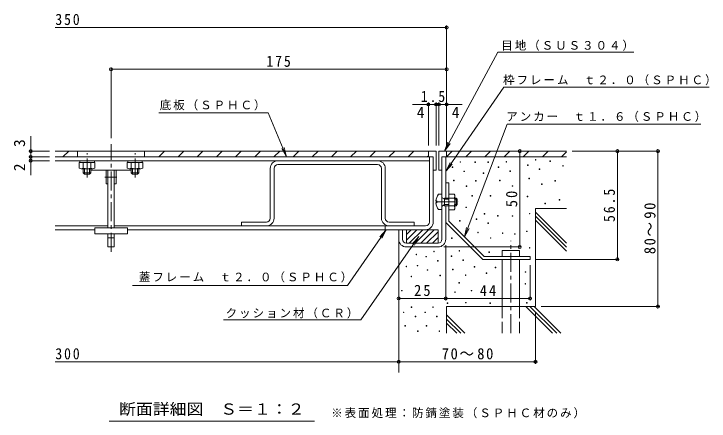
# Model space of a CAD drawing. Units: millimetres at full size; details may follow other scales. Extents: x -332 to 356, y -272 to 235.
# Drawn here: x -7 to 355.6, y 22.7 to 235.2 of the extents above; entities that cross this region are included whole.
import ezdxf
from ezdxf.enums import TextEntityAlignment as Align

# ---------------------------------------------------------------- set-up
doc = ezdxf.new("R2010")
doc.units = ezdxf.units.MM
doc.header["$LTSCALE"] = 2
doc.header["$PDMODE"] = 32
doc.header["$PDSIZE"] = 1.6
doc.linetypes.add('CHAIN1', pattern=[8, 5, -1, 1, -1])
doc.linetypes.add('DASHED3', pattern=[4, 3, -1])
for name, color, linetype, lineweight in [('D-0_通り芯', 7, 'Continuous', 9), ('D-1_ピット', 2, 'Continuous', 9), ('D-2_蓋', 3, 'Continuous', 9), ('D-3_受枠', 4, 'Continuous', 9), ('D-4_寸法', 7, 'Continuous', 9), ('D-5_仕様文', 7, 'Continuous', 9), ('D-6_躯体', 6, 'Continuous', 5), ('D-A', 2, 'Continuous', 9)]:
    doc.layers.add(name, color=color, linetype=linetype, lineweight=lineweight)
doc.styles.add('ＭＳ ゴシック', font='')
doc.styles.get('ＭＳ ゴシック').set_extended_font_data('MS Gothic')

msp = doc.modelspace()

# ---------------------------------------------------------------- linework, layer by layer
at = {"layer": 'D-0_通り芯', "color": 3, "linetype": 'CHAIN1'}
for p, q in [((43.708, 110.971), (43.708, 167.254)), ((31.208, 149.743), (31.208, 162.456)), ((56.208, 149.743), (56.208, 162.456)), ((40.432, 150.045), (46.746, 150.045))]:
    msp.add_line(p, q, dxfattribs=at)
at = {"layer": 'D-0_通り芯', "color": 3}
for p, q in [((209.208, 163.545), (14.636, 163.545)), ((18.632, 160.545), (21.632, 163.545)), ((26.208, 160.545), (26.208, 163.545)), ((61.208, 160.545), (61.208, 163.545)), ((68.632, 160.545), (71.632, 163.545)), ((78.632, 160.545), (81.632, 163.545)), ((88.632, 160.545), (91.632, 163.545)), ((98.632, 160.545), (101.632, 163.545)), ((108.632, 160.545), (111.632, 163.545)), ((118.632, 160.545), (121.632, 163.545)), ((128.632, 160.545), (131.632, 163.545)), ((138.632, 160.545), (141.632, 163.545)), ((148.632, 160.545), (151.632, 163.545)), ((158.632, 160.545), (161.632, 163.545)), ((168.632, 160.545), (171.632, 163.545)), ((178.632, 160.545), (181.632, 163.545)), ((188.632, 160.545), (191.632, 163.545)), ((198.632, 160.545), (201.632, 163.545)), ((209.208, 163.545), (209.208, 160.545)), ((213.208, 163.545), (209.208, 163.545)), ((213.208, 163.545), (213.208, 153.545)), ((209.208, 160.545), (14.636, 160.545)), ((208.632, 160.545), (209.208, 161.121)), ((211.708, 160.545), (209.208, 160.545)), ((209.708, 160.545), (209.708, 126.545)), ((211.708, 160.545), (211.708, 126.545)), ((209.708, 158.545), (14.636, 158.545)), ((27.408, 157.545), (27.408, 158.545)), ((35.008, 157.545), (35.008, 158.545)), ((60.208, 157.545), (52.208, 157.545)), ((52.408, 157.545), (52.408, 158.545)), ((60.008, 157.545), (60.008, 158.545)), ((29.208, 152.245), (29.208, 154.345)), ((29.908, 151.545), (29.908, 154.345)), ((32.508, 151.545), (32.508, 154.345)), ((33.208, 152.245), (33.208, 154.345)), ((54.208, 153.545), (33.208, 153.545)), ((41.108, 146.545), (41.108, 153.545)), ((42.108, 123.545), (42.108, 153.545)), ((45.308, 123.545), (45.308, 153.545)), ((46.308, 146.545), (46.308, 153.545)), ((54.208, 152.245), (54.208, 154.345)), ((54.908, 151.545), (54.908, 154.345)), ((57.508, 151.545), (57.508, 154.345)), ((58.208, 152.245), (58.208, 154.345)), ((213.208, 153.545), (211.708, 153.545)), ((33.208, 152.245), (29.208, 152.245)), ((29.208, 152.245), (29.908, 151.545)), ((32.508, 151.545), (29.908, 151.545)), ((33.208, 152.245), (32.508, 151.545)), ((58.208, 152.245), (54.208, 152.245)), ((54.208, 152.245), (54.908, 151.545)), ((57.508, 151.545), (54.908, 151.545)), ((58.208, 152.245), (57.508, 151.545)), ((41.108, 146.545), (42.108, 146.545)), ((45.308, 146.545), (46.308, 146.545)), ((42.108, 124.545), (14.636, 124.545)), ((35.208, 120.345), (35.208, 123.545)), ((35.208, 123.545), (52.208, 123.545)), ((186.708, 124.545), (45.308, 124.545)), ((52.208, 120.345), (52.208, 123.545)), ((186.708, 124.545), (186.708, 122.545)), ((207.708, 124.545), (186.708, 124.545)), ((35.208, 122.545), (14.636, 122.545)), ((35.208, 120.345), (52.208, 120.345)), ((42.108, 113.545), (42.108, 120.345)), ((45.308, 113.545), (45.308, 120.345)), ((186.708, 122.545), (52.208, 122.545)), ((207.708, 122.545), (186.708, 122.545)), ((42.108, 118.345), (45.308, 118.345)), ((42.108, 113.545), (45.308, 113.545))]:
    msp.add_line(p, q, dxfattribs=at)
at = {"layer": 'D-0_通り芯'}
for points in [[(225.677, 157.755), (225.677, 158.055), (225.977, 158.055), (225.977, 157.755)], [(233.409, 157.695), (233.409, 157.995), (233.709, 157.995), (233.709, 157.695)], [(240.173, 157.695), (240.173, 157.995), (240.473, 157.995), (240.473, 157.695)], [(249.662, 157.842), (249.662, 158.142), (249.962, 158.142), (249.962, 157.842)], [(260.868, 156.082), (260.868, 156.382), (261.168, 156.382), (261.168, 156.082)], [(264.984, 158.825), (264.984, 159.125), (265.284, 159.125), (265.284, 158.825)], [(272.475, 158.178), (272.475, 158.478), (272.775, 158.478), (272.775, 158.178)], [(279.239, 155.693), (279.239, 155.993), (279.539, 155.993), (279.539, 155.693)], [(221.561, 155.012), (221.561, 155.312), (221.861, 155.312), (221.861, 155.012)], [(227.704, 152.873), (227.704, 153.173), (228.004, 153.173), (228.004, 152.873)], [(245.546, 155.098), (245.546, 155.399), (245.846, 155.399), (245.846, 155.098)], [(251.689, 152.959), (251.689, 153.259), (251.988, 153.259), (251.988, 152.959)], [(267.011, 153.942), (267.011, 154.242), (267.311, 154.242), (267.311, 153.942)], [(237.826, 151.897), (237.826, 152.197), (238.126, 152.197), (238.126, 151.897)], [(261.628, 149.111), (261.628, 149.411), (261.927, 149.411), (261.927, 149.111)], [(222.32, 148.041), (222.32, 148.341), (222.62, 148.341), (222.62, 148.041)], [(228.946, 145.142), (228.946, 145.442), (229.246, 145.442), (229.246, 145.142)], [(233.823, 147.894), (233.823, 148.194), (234.123, 148.194), (234.123, 147.894)], [(246.305, 148.127), (246.305, 148.427), (246.605, 148.427), (246.605, 148.127)], [(252.931, 145.229), (252.931, 145.529), (253.231, 145.529), (253.231, 145.229)], [(268.254, 146.212), (268.254, 146.512), (268.553, 146.512), (268.553, 146.212)], [(275.098, 147.963), (275.098, 148.263), (275.398, 148.263), (275.398, 147.963)], [(231.891, 140.025), (231.891, 140.325), (232.191, 140.325), (232.191, 140.025)], [(241.416, 140.025), (241.416, 140.325), (241.715, 140.325), (241.715, 140.025)], [(260.741, 139.68), (260.741, 139.98), (261.041, 139.98), (261.041, 139.68)], [(277.444, 138.024), (277.444, 138.324), (277.744, 138.324), (277.744, 138.024)], [(228.716, 134.09), (228.716, 134.39), (229.016, 134.39), (229.016, 134.09)], [(269.99, 136.091), (269.99, 136.391), (270.29, 136.391), (270.29, 136.091)], [(238.239, 130.699), (238.239, 130.999), (238.539, 130.999), (238.539, 130.699)], [(261.846, 130.777), (261.846, 131.077), (262.146, 131.077), (262.146, 130.777)], [(225.403, 127.049), (225.403, 127.35), (225.703, 127.35), (225.703, 127.049)], [(234.123, 127.956), (234.123, 128.256), (234.423, 128.256), (234.423, 127.956)], [(245.281, 129.672), (245.281, 129.972), (245.581, 129.972), (245.581, 129.672)], [(252.873, 129.534), (252.873, 129.834), (253.173, 129.834), (253.173, 129.534)], [(240.266, 125.816), (240.266, 126.116), (240.566, 126.116), (240.566, 125.816)], [(234.882, 120.985), (234.882, 121.285), (235.182, 121.285), (235.182, 120.985)], [(247.765, 120.562), (247.765, 120.862), (248.065, 120.862), (248.065, 120.562)], [(254.115, 120.147), (254.115, 120.447), (254.415, 120.447), (254.415, 120.147)], [(260.327, 121.528), (260.327, 121.828), (260.627, 121.828), (260.627, 121.528)], [(221.261, 117.939), (221.261, 118.239), (221.561, 118.239), (221.561, 117.939)], [(241.508, 118.086), (241.508, 118.386), (241.808, 118.386), (241.808, 118.086)], [(261.846, 112.969), (261.846, 113.269), (262.146, 113.269), (262.146, 112.969)], [(202.764, 109.518), (202.764, 109.818), (203.064, 109.818), (203.064, 109.518)], [(211.942, 111.063), (211.942, 111.363), (212.242, 111.363), (212.242, 111.063)], [(221.078, 108.596), (221.078, 108.896), (221.378, 108.896), (221.378, 108.596)], [(225.194, 111.339), (225.194, 111.639), (225.494, 111.639), (225.494, 111.339)], [(240.725, 110.623), (240.725, 110.923), (241.025, 110.923), (241.025, 110.623)], [(207.826, 108.32), (207.826, 108.62), (208.126, 108.62), (208.126, 108.32)], [(213.969, 106.18), (213.969, 106.48), (214.269, 106.48), (214.269, 106.18)], [(227.221, 106.456), (227.221, 106.756), (227.521, 106.756), (227.521, 106.456)], [(197.518, 103.168), (197.518, 103.468), (197.818, 103.468), (197.818, 103.168)], [(203.316, 103.617), (203.316, 103.917), (203.616, 103.917), (203.616, 103.617)], [(208.585, 101.349), (208.585, 101.649), (208.885, 101.649), (208.885, 101.349)], [(221.837, 101.625), (221.837, 101.925), (222.137, 101.925), (222.137, 101.625)], [(233.133, 103.03), (233.133, 103.33), (233.433, 103.33), (233.433, 103.03)], [(244.038, 102.616), (244.038, 102.916), (244.338, 102.916), (244.338, 102.616)], [(200.141, 97.923), (200.141, 98.223), (200.441, 98.223), (200.441, 97.923)], [(215.211, 98.45), (215.211, 98.75), (215.511, 98.75), (215.511, 98.45)], [(228.463, 98.726), (228.463, 99.026), (228.763, 99.026), (228.763, 98.726)], [(239.345, 99.717), (239.345, 100.017), (239.645, 100.017), (239.645, 99.717)], [(259.706, 100.338), (259.706, 100.639), (260.006, 100.639), (260.006, 100.338)], [(225.127, 94.61), (225.127, 94.91), (225.427, 94.91), (225.427, 94.61)], [(259.568, 94.127), (259.568, 94.427), (259.868, 94.427), (259.868, 94.127)], [(195.172, 90.607), (195.172, 90.907), (195.472, 90.907), (195.472, 90.607)], [(231.477, 90.607), (231.477, 90.907), (231.776, 90.907), (231.776, 90.607)], [(222.918, 89.778), (222.918, 90.078), (223.218, 90.078), (223.218, 89.778)], [(218.984, 84.05), (218.984, 84.35), (219.284, 84.35), (219.284, 84.05)], [(228.509, 84.326), (228.509, 84.626), (228.809, 84.626), (228.809, 84.326)], [(241.208, 84.05), (241.208, 84.35), (241.508, 84.35), (241.508, 84.05)], [(260.396, 84.188), (260.396, 84.488), (260.696, 84.488), (260.696, 84.188)], [(200.277, 82.005), (200.277, 82.305), (200.577, 82.305), (200.577, 82.005)], [(211.459, 82.005), (211.459, 82.305), (211.759, 82.305), (211.759, 82.005)], [(196.161, 79.262), (196.161, 79.562), (196.461, 79.562), (196.461, 79.262)], [(202.304, 77.122), (202.304, 77.422), (202.604, 77.422), (202.604, 77.122)], [(207.343, 79.262), (207.343, 79.562), (207.643, 79.562), (207.643, 79.262)], [(213.486, 77.122), (213.486, 77.422), (213.785, 77.422), (213.785, 77.122)], [(196.921, 72.291), (196.921, 72.591), (197.221, 72.591), (197.221, 72.291)], [(208.102, 72.291), (208.102, 72.591), (208.402, 72.591), (208.402, 72.291)], [(203.547, 69.392), (203.547, 69.692), (203.847, 69.692), (203.847, 69.392)], [(214.728, 69.392), (214.728, 69.692), (215.028, 69.692), (215.028, 69.392)]]:
    msp.add_lwpolyline(points, close=True, dxfattribs=at)
at = {"layer": 'D-0_通り芯', "color": 3}
for radius in [4, 2]:
    msp.add_arc((207.708, 126.545), radius, 270, 0, dxfattribs=at)
at = {"layer": 'D-1_ピット'}
for p, q in [((214.708, 163.545), (214.708, 153.545)), ((214.708, 163.545), (218.708, 163.545)), ((218.708, 163.545), (218.708, 160.545)), ((216.208, 160.545), (218.708, 160.545)), ((216.208, 160.545), (216.208, 117.545)), ((218.208, 160.545), (218.208, 139.045)), ((214.708, 153.545), (216.208, 153.545)), ((218.208, 147.045), (219.808, 147.045)), ((219.808, 147.045), (219.808, 127.045)), ((214.485, 141.045), (216.208, 141.045)), ((217.608, 138.445), (216.305, 139.224)), ((217.608, 139.045), (217.097, 138.75)), ((217.608, 139.045), (219.808, 139.045)), ((217.608, 138.445), (219.808, 138.445)), ((222.633, 141.095), (219.808, 141.095)), ((222.633, 139.075), (219.808, 139.075)), ((223.008, 140.085), (223.008, 134.006)), ((223.008, 139.045), (223.608, 139.045)), ((223.008, 138.445), (224.208, 138.445)), ((223.608, 135.045), (223.608, 139.045)), ((224.208, 138.445), (223.608, 139.045)), ((213.127, 137.545), (213.528, 137.545)), ((213.127, 136.545), (213.528, 136.545)), ((213.528, 136.545), (213.528, 137.545)), ((217.608, 135.645), (216.305, 134.867)), ((217.608, 135.645), (219.808, 135.645)), ((217.608, 135.045), (219.808, 135.045)), ((218.208, 135.045), (218.208, 117.545)), ((222.633, 135.016), (219.808, 135.016)), ((223.008, 135.645), (224.208, 135.645)), ((223.008, 135.045), (223.608, 135.045)), ((216.208, 133.045), (214.485, 133.045)), ((222.633, 132.995), (219.808, 132.995)), ((219.808, 127.045), (238.208, 108.645)), ((218.208, 126.383), (237.545, 107.045)), ((193.708, 117.545), (193.708, 122.545)), ((193.708, 122.545), (195.708, 122.545)), ((195.708, 117.545), (195.708, 122.545)), ((197.708, 115.545), (214.208, 115.545)), ((197.708, 113.545), (214.208, 113.545)), ((237.545, 107.045), (262.208, 107.045)), ((238.208, 108.645), (262.208, 108.645)), ((262.208, 108.645), (262.208, 107.045))]:
    msp.add_line(p, q, dxfattribs=at)
at = {"layer": 'D-1_ピット', "linetype": 'CHAIN1'}
msp.add_line((213.041, 137.045), (225.123, 137.045), dxfattribs=at)
at = {"layer": 'D-1_ピット'}
for points in [[(217.608, 139.045), (217.608, 135.045), (217.097, 135.34)], [(224.208, 138.445), (224.208, 135.645), (223.608, 135.045)]]:
    msp.add_lwpolyline(points, dxfattribs=at)
for centre, radius, start, end in [((219.608, 137.045), 6.5, 142.02013, 175.58826), ((216.408, 139.395), 0.2, 180, 239.14018), ((221.46, 140.085), 1.548, 319.24529, 40.75453), ((217.334, 137.045), 5.674, 339.04448, 20.95552), ((219.608, 137.045), 6.5, 184.41174, 217.97987), ((216.408, 134.695), 0.2, 120.8598, 180), ((221.46, 134.006), 1.548, 319.24486, 40.75514), ((197.708, 117.545), 4, 180, 270), ((197.708, 117.545), 2, 180, 270), ((214.208, 117.545), 2, 270, 0), ((214.208, 117.545), 4, 270, 0)]:
    msp.add_arc(centre, radius, start, end, dxfattribs=at)
at = {"layer": 'D-2_蓋'}
for p, q in [((130.708, 156.545), (182.708, 156.545)), ((126.708, 128.545), (126.708, 154.545)), ((128.708, 128.545), (128.708, 154.545)), ((184.708, 128.545), (184.708, 154.545)), ((186.708, 128.545), (186.708, 154.545)), ((111.708, 126.545), (111.708, 124.545)), ((124.708, 126.545), (111.708, 126.545)), ((124.708, 124.545), (111.708, 124.545)), ((188.708, 126.545), (201.708, 126.545)), ((188.708, 124.545), (201.708, 124.545)), ((201.708, 126.545), (201.708, 124.545))]:
    msp.add_line(p, q, dxfattribs=at)
for centre, radius, start, end in [((130.708, 154.545), 4, 90, 180), ((130.708, 154.545), 2, 90, 180), ((182.708, 154.545), 4, 0, 90), ((182.708, 154.545), 2, 0, 90), ((124.708, 128.545), 2, 270, 0), ((124.708, 128.545), 4, 270, 0), ((188.708, 128.545), 4, 180, 270), ((188.708, 128.545), 2, 180, 270)]:
    msp.add_arc(centre, radius, start, end, dxfattribs=at)
at = {"layer": 'D-3_受枠'}
for p, q in [((197.708, 117.009), (203.244, 122.545)), ((197.708, 120.009), (200.244, 122.545)), ((199.244, 115.545), (206.244, 122.545)), ((202.244, 115.545), (209.244, 122.545)), ((205.244, 115.545), (212.244, 122.545)), ((208.244, 115.545), (214.208, 121.509)), ((214.208, 115.545), (214.208, 122.545)), ((211.244, 115.545), (214.208, 118.509))]:
    msp.add_line(p, q, dxfattribs=at)
msp.add_lwpolyline([(197.708, 115.545), (197.708, 122.545), (214.208, 122.545)], dxfattribs=at)
at = {"layer": 'D-4_寸法'}
for p, q in [((218.708, 166.545), (218.708, 229.088)), ((14.636, 228.088), (218.708, 228.088)), ((245.356, 215.154), (217.594, 163.545)), ((43.708, 170.254), (43.708, 207.274)), ((218.708, 206.274), (43.708, 206.274)), ((209.208, 166.545), (209.208, 188.914)), ((213.208, 166.545), (213.208, 188.914)), ((214.708, 166.545), (214.708, 188.914)), ((213.208, 187.914), (200.951, 187.914)), ((214.708, 187.914), (213.208, 187.914)), ((226.81, 187.914), (214.708, 187.914)), ((218.708, 184.914), (218.708, 186.914)), ((1.802, 160.545), (1.802, 171.322)), ((11.636, 163.545), (0.802, 163.545)), ((256.793, 113.545), (256.793, 163.545)), ((259.793, 163.545), (257.793, 163.545)), ((284.208, 163.545), (329.884, 163.545)), ((307.727, 107.045), (307.727, 163.545)), ((328.884, 82.468), (328.884, 163.545)), ((11.636, 160.545), (0.802, 160.545)), ((1.802, 150.998), (1.802, 160.545)), ((11.636, 158.545), (0.802, 158.545)), ((187.194, 122.545), (183.832, 118.844)), ((187.194, 122.545), (184.905, 118.1)), ((204.174, 118.919), (200.813, 115.217)), ((204.174, 118.919), (201.885, 114.473)), ((217.208, 113.545), (257.793, 113.545)), ((218.208, 114.545), (218.208, 85.679)), ((265.208, 107.045), (308.727, 107.045)), ((262.208, 104.045), (262.208, 85.679)), ((193.708, 86.679), (218.208, 86.679)), ((193.708, 83.679), (193.708, 85.679)), ((218.208, 86.679), (262.208, 86.679)), ((268.048, 82.468), (329.884, 82.468)), ((265.048, 79.468), (265.048, 52.616)), ((14.636, 53.616), (193.708, 53.616)), ((193.708, 53.616), (265.048, 53.616)), ((193.708, 50.616), (193.708, 52.616)), ((42.68, 22.661), (149.794, 22.661))]:
    msp.add_line(p, q, dxfattribs=at)
for p in [(218.708, 228.088), (43.708, 206.274), (218.708, 206.274), (209.208, 187.914), (213.208, 187.914), (214.708, 187.914), (218.708, 187.914), (1.802, 163.545), (256.793, 163.545), (307.727, 163.545), (328.884, 163.545), (1.802, 160.545), (1.802, 158.545), (256.793, 113.545), (307.727, 107.045), (193.708, 86.679), (218.208, 86.679), (262.208, 86.679), (328.884, 82.468), (193.708, 53.616), (265.048, 53.616)]:
    msp.add_point(p, dxfattribs=at)
at = {"layer": 'D-5_仕様文'}
for p, q in [((245.356, 215.154), (316.356, 215.154)), ((248.565, 196.869), (218.208, 153.093)), ((248.565, 196.869), (355.565, 196.869)), ((125.585, 183.503), (68.555, 183.503)), ((125.585, 183.503), (135.255, 160.545)), ((250.307, 177.713), (227.998, 118.855)), ((250.307, 177.713), (351.307, 177.713)), ((217.594, 163.545), (219.368, 168.22)), ((217.594, 163.545), (220.517, 167.602)), ((135.255, 160.545), (132.729, 164.86)), ((135.255, 160.545), (133.932, 165.367)), ((218.208, 153.093), (220.497, 157.538)), ((218.208, 153.093), (221.569, 156.795)), ((227.998, 118.855), (229.144, 123.722)), ((227.998, 118.855), (230.365, 123.26)), ((187.194, 122.545), (167.05, 93.498)), ((204.174, 118.919), (174.031, 75.452)), ((167.05, 93.498), (54.929, 93.498)), ((174.031, 75.452), (102.303, 75.452))]:
    msp.add_line(p, q, dxfattribs=at)
at = {"layer": 'D-6_躯体'}
for p, q in [((218.708, 160.621), (221.632, 163.545)), ((218.708, 163.545), (281.208, 163.545)), ((228.632, 160.545), (231.632, 163.545)), ((238.632, 160.545), (241.632, 163.545)), ((248.632, 160.545), (251.632, 163.545)), ((258.632, 160.545), (261.632, 163.545)), ((268.632, 160.545), (271.632, 163.545)), ((218.708, 160.545), (281.208, 160.545)), ((278.632, 160.545), (281.208, 163.121)), ((281.208, 133.545), (265.048, 133.545)), ((265.048, 131.705), (281.208, 115.545)), ((265.048, 129.584), (281.208, 113.424)), ((265.048, 127.462), (281.208, 111.303)), ((193.708, 117.545), (193.708, 47.968)), ((247.708, 111.645), (256.708, 111.645)), ((247.708, 108.645), (247.708, 111.645)), ((256.708, 108.645), (256.708, 111.645)), ((247.708, 82.468), (247.708, 107.045)), ((256.708, 82.468), (256.708, 107.045)), ((218.708, 68.545), (218.708, 82.468)), ((260.043, 82.468), (273.965, 68.545)), ((262.164, 82.468), (276.087, 68.545)), ((264.286, 82.468), (278.208, 68.545)), ((218.708, 78.045), (228.208, 68.545)), ((218.708, 75.924), (226.087, 68.545)), ((218.708, 73.803), (223.965, 68.545))]:
    msp.add_line(p, q, dxfattribs=at)
at = {"layer": 'D-6_躯体', "linetype": 'CHAIN1'}
msp.add_line((252.208, 68.545), (252.208, 116.739), dxfattribs=at)
at = {"layer": 'D-6_躯体', "linetype": 'DASHED3'}
for p, q in [((247.708, 82.468), (247.708, 68.545)), ((256.708, 82.468), (256.708, 68.545))]:
    msp.add_line(p, q, dxfattribs=at)
at = {"layer": 'D-6_躯体'}
msp.add_lwpolyline([(218.708, 82.468), (265.048, 82.468), (265.048, 133.545)], dxfattribs=at)
at = {"layer": 'D-A'}
for p, q in [((27.158, 154.72), (27.158, 157.545)), ((35.258, 157.545), (27.158, 157.545)), ((29.179, 154.72), (29.179, 157.545)), ((33.237, 154.72), (33.237, 157.545)), ((35.258, 154.72), (35.258, 157.545)), ((52.158, 154.72), (52.158, 157.545)), ((60.258, 157.545), (52.158, 157.545)), ((54.179, 154.72), (54.179, 157.545)), ((58.237, 154.72), (58.237, 157.545)), ((60.258, 154.72), (60.258, 157.545)), ((34.248, 154.345), (28.168, 154.345)), ((59.248, 154.345), (53.168, 154.345))]:
    msp.add_line(p, q, dxfattribs=at)
for centre, radius, start, end in [((28.168, 155.893), 1.548, 229.24486, 310.75514), ((31.208, 160.019), 5.674, 249.04448, 290.95552), ((34.248, 155.893), 1.548, 229.24529, 310.75453), ((53.168, 155.893), 1.548, 229.24486, 310.75514), ((56.208, 160.019), 5.674, 249.04448, 290.95552), ((59.248, 155.893), 1.548, 229.24529, 310.75453)]:
    msp.add_arc(centre, radius, start, end, dxfattribs=at)

# ---------------------------------------------------------------- texts
at = {"layer": 'D-4_寸法', "color": 2, "style": 'ＭＳ ゴシック'}
for p in [(203.138, 179.081), (221.367, 179.081)]:
    msp.add_text('4', height=5.865, dxfattribs=at).set_placement(p, align=Align.BOTTOM_LEFT)
for s, p in [('3', (0.602, 165.735)), ('2', (0.602, 153.112))]:
    msp.add_text(s, height=5.865, rotation=90, dxfattribs=at).set_placement(p, align=Align.BOTTOM_LEFT)
at = {"layer": 'D-4_寸法', "color": 2, "style": 'ＭＳ ゴシック', "width": 1.1}
msp.add_text('断面詳細図\u3000Ｓ＝１：２', height=5.865, dxfattribs=at).set_placement((47.861, 24.254), align=Align.BOTTOM_LEFT)
at = {"layer": 'D-4_寸法', "color": 2, "char_height": 5.865, "attachment_point": 7, "style": 'ＭＳ ゴシック'}
for s, insert in [('\\T1.27;\\W0.9;350', (14.636, 229.288)), ('\\T1.27;\\W0.9;175', (124.708, 207.474)), ('\\T1.27;\\W0.9;1.5', (205.233, 189.114)), ('\\T1.27;\\W0.95;25', (201.708, 87.879)), ('\\T1.27;\\W0.95;44', (235.958, 87.879)), ('\\T1.27;\\W0.9;300', (14.636, 54.816)), ('\\T1.22;\\W0.95;70～80', (216.128, 54.816))]:
    msp.add_mtext(s, dxfattribs=dict(at, insert=insert))
at = {"layer": 'D-4_寸法', "color": 2, "char_height": 5.865, "attachment_point": 7, "rotation": 90, "style": 'ＭＳ ゴシック'}
for s, insert in [('\\T1.27;\\W0.95;50', (255.593, 134.295)), ('\\T1.28;\\W0.9;56.5', (306.527, 126.545)), ('\\T1.22;\\W0.95;80～90', (327.684, 109.756))]:
    msp.add_mtext(s, dxfattribs=dict(at, insert=insert))
at = {"layer": 'D-4_寸法', "insert": (158.507, 24.115), "char_height": 4.399, "attachment_point": 7, "style": 'ＭＳ ゴシック'}
msp.add_mtext('\\T1.17;※表面処理：防錆塗装（ＳＰＨＣ材のみ）', dxfattribs=at)
at = {"layer": 'D-5_仕様文', "char_height": 4.399, "attachment_point": 7, "style": 'ＭＳ ゴシック'}
for s, insert in [('\\T1.17;目地（ＳＵＳ３０４）', (247.209, 215.901)), ('\\T1.17;枠フレーム\u3000ｔ２．０（ＳＰＨＣ）', (248.144, 197.887)), ('\\T1.17;底板（ＳＰＨＣ）', (69.101, 184.786)), ('\\T1.17;アンカー\u3000ｔ１．６（ＳＰＨＣ）', (249.782, 178.782)), ('\\T1.17;蓋フレーム\u3000ｔ２．０（ＳＰＨＣ）', (58.187, 95.027)), ('\\T1.17;クッション材（ＣＲ）', (103.46, 76.209))]:
    msp.add_mtext(s, dxfattribs=dict(at, insert=insert))

doc.saveas('drawing.dxf')
